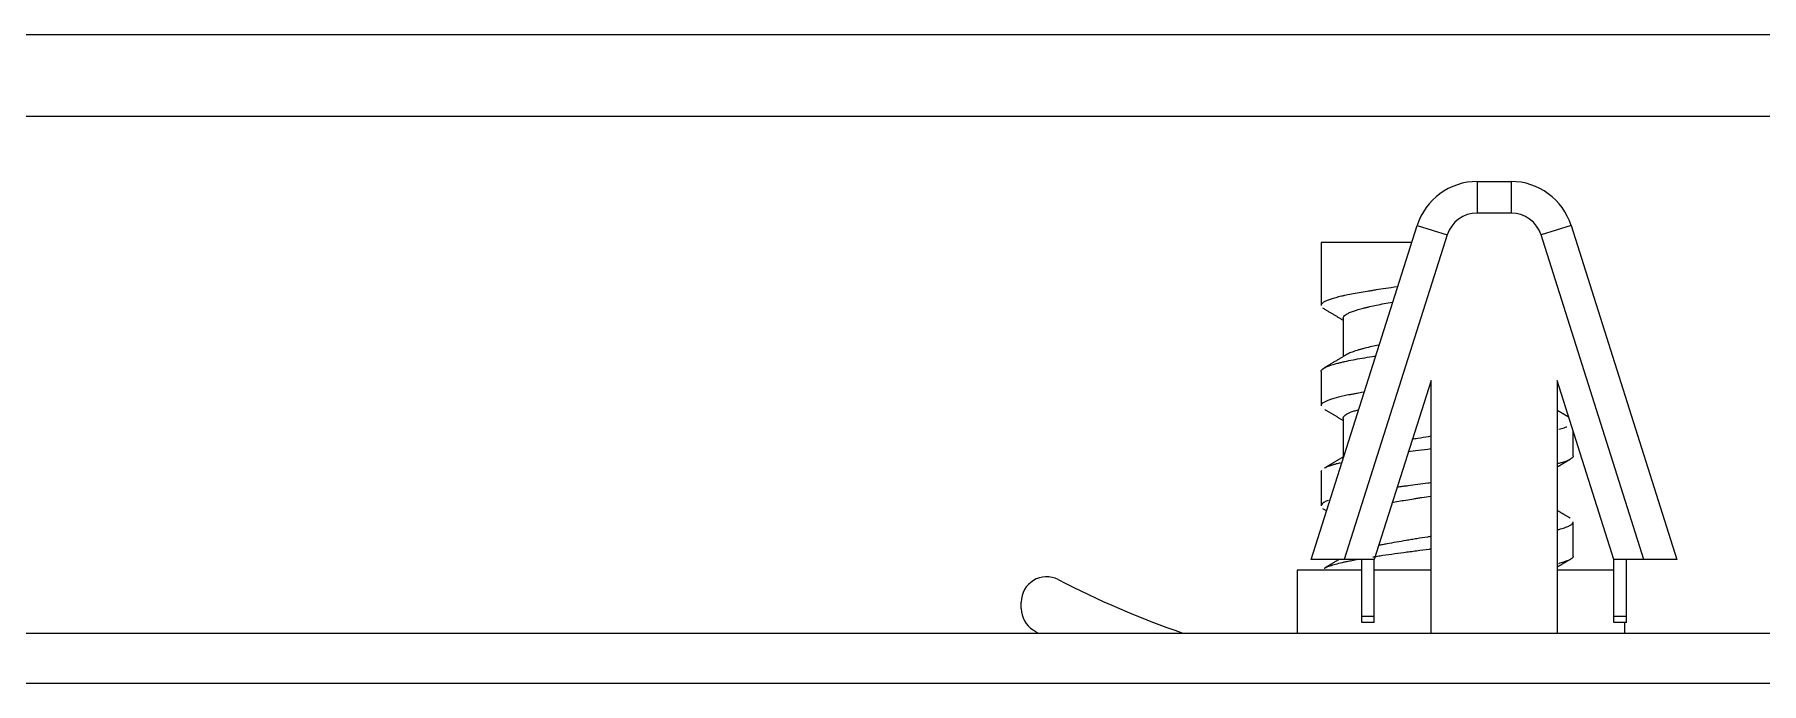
# Model space of a CAD drawing. Header units: millimetres. Extents: x 61566 to 667441, y 0 to 118800.
# Drawn here: x 434987.2 to 435014.6, y 53956.14 to 53966.44 of the extents above; entities that cross this region are included whole.
import ezdxf

# ---------------------------------------------------------------- set-up
doc = ezdxf.new("R2010")
doc.units = ezdxf.units.MM
doc.header["$LTSCALE"] = 200
doc.layers.add('LG-환기', color=2, linetype='Continuous')
doc.layers.add('환기유니트', color=6, linetype='Continuous')

# ---------------------------------------------------------------- blocks, each defined once
blk = doc.blocks.new('상업용 프리미엄 환기 250~500CMH')
at = {"layer": 'LG-환기', "color": 0, "linetype": 'Continuous', "lineweight": 18}
for p, q in [((763.4, 995.899), (943.4, 995.899)), ((942.6, 995.099), (764.2, 995.099)), ((848.425, 995.099), (848.425, 994.932)), ((849.5, 991.09), (849.5, 995.099)), ((851.5, 995.099), (851.5, 991.09)), ((853.625, 994.099), (853.625, 995.099)), ((857.812, 995.05), (857.733, 995.099)), ((848.4, 994.932), (848.4, 993.932)), ((848.4, 994.932), (848.6, 994.932)), ((848.6, 994.832), (848.4, 994.832)), ((848.6, 994.932), (848.6, 993.932)), ((852.4, 994.932), (852.6, 994.932)), ((852.4, 994.932), (852.4, 993.932)), ((852.6, 994.832), (852.4, 994.832)), ((852.6, 994.932), (852.6, 993.932)), ((858, 994.711), (858, 994.606)), ((849.279, 988.63), (847.6, 993.932)), ((847.6, 993.932), (848.6, 993.932)), ((848.124, 993.932), (849.756, 988.781)), ((848.6, 994.099), (849.5, 994.099)), ((848.6, 993.932), (849.5, 991.09)), ((849.244, 993.876), (849.244, 993.331)), ((851.244, 988.781), (852.876, 993.932)), ((851.5, 994.099), (852.4, 994.099)), ((851.5, 991.09), (852.4, 993.932)), ((853.4, 993.932), (851.721, 988.63)), ((852.4, 993.932), (853.4, 993.932)), ((852.6, 994.099), (853.625, 994.099)), ((853.221, 993.12), (853.155, 993.159)), ((853.244, 992.536), (853.244, 993.08)), ((853.244, 992.536), (853.235, 992.511)), ((849.244, 992.285), (849.244, 991.899)), ((852.894, 991.692), (852.894, 992.302)), ((853.244, 990.946), (853.244, 991.491)), ((852.894, 990.103), (852.894, 990.712)), ((853.244, 988.899), (853.244, 989.9)), ((849.279, 988.63), (849.756, 988.781)), ((851.721, 988.63), (851.244, 988.781)), ((851.806, 988.899), (853.244, 988.899)), ((850.232, 988.432), (850.768, 988.432)), ((850.232, 987.932), (850.232, 988.432)), ((850.768, 987.932), (850.768, 988.432)), ((850.768, 987.932), (850.232, 987.932)), ((775.489, 986.899), (1012.299, 986.899)), ((1012.299, 985.599), (775.489, 985.599))]:
    blk.add_line(p, q, dxfattribs=at)
for centre, radius, start, end in [((850.5, 980.87), 15.062, 62.6661, 70.8535), ((857.6, 994.711), 0.4, 0, 57.9946), ((857.6, 994.606), 0.4, 242.6661, 0), ((850.232, 988.932), 0.5, 197.5713, 270), ((850.768, 988.932), 0.5, 270, 342.4287), ((850.232, 988.932), 1, 197.5713, 270), ((850.768, 988.932), 1, 270, 342.4287)]:
    blk.add_arc(centre, radius, start, end, dxfattribs=at)
for points, knots in [([(849.244, 993.876), (849.244, 993.879), (849.244, 993.882), (849.246, 993.888), (849.248, 993.892), (849.252, 993.899), (849.255, 993.902), (849.27, 993.919), (849.291, 993.932), (849.336, 993.952), (849.352, 993.958), (849.381, 993.969), (849.391, 993.972), (849.412, 993.979), (849.423, 993.982), (849.449, 993.99), (849.463, 993.994), (849.479, 993.998)], [0, 0, 0, 0, 0.072625, 0.072625, 0.155131, 0.155131, 0.237637, 0.237637, 0.567663, 0.567663, 0.732676, 0.732676, 0.815182, 0.815182, 0.897688, 0.897688, 1, 1, 1, 1]), ([(852.424, 993.889), (852.415, 993.887), (852.405, 993.886), (852.366, 993.88), (852.337, 993.876), (852.248, 993.862), (852.126, 993.845), (851.998, 993.827), (851.899, 993.814), (851.866, 993.81), (851.815, 993.803), (851.798, 993.801), (851.765, 993.796), (851.68, 993.785), (851.587, 993.773), (851.511, 993.763), (851.503, 993.762)], [0, 0, 0, 0, 0.035207, 0.035207, 0.139985, 0.139985, 0.34954, 0.559095, 0.559095, 0.663872, 0.663872, 0.716261, 0.716261, 0.76865, 0.978205, 1, 1, 1, 1]), ([(853.195, 994.07), (853.191, 994.068), (853.187, 994.066), (853.178, 994.062), (853.174, 994.059), (853.15, 994.048), (853.105, 994.031), (853.017, 994.005), (852.945, 993.987), (852.896, 993.975), (852.886, 993.973), (852.866, 993.968), (852.835, 993.962), (852.802, 993.955), (852.749, 993.944), (852.717, 993.938), (852.683, 993.932)], [0, 0, 0, 0, 0.048136, 0.048136, 0.096288, 0.096288, 0.288894, 0.481501, 0.674108, 0.674108, 0.722259, 0.722259, 0.770411, 0.866714, 0.866714, 1, 1, 1, 1]), ([(851.503, 993.567), (851.521, 993.569), (851.596, 993.581), (851.671, 993.593), (851.755, 993.607), (851.783, 993.612), (851.838, 993.621), (851.866, 993.625), (851.947, 993.639), (852.052, 993.657), (852.151, 993.674), (852.223, 993.687), (852.246, 993.692), (852.29, 993.7), (852.311, 993.704), (852.331, 993.708)], [0, 0, 0, 0, 0.059267, 0.249237, 0.249237, 0.344222, 0.344222, 0.439207, 0.439207, 0.629176, 0.819146, 0.819146, 0.914131, 0.914131, 1, 1, 1, 1]), ([(849.498, 993.461), (849.496, 993.461), (849.495, 993.46), (849.476, 993.455), (849.46, 993.451), (849.414, 993.438), (849.36, 993.42), (849.319, 993.402), (849.294, 993.389), (849.286, 993.384), (849.273, 993.375), (849.267, 993.37), (849.253, 993.357), (849.247, 993.348), (849.244, 993.336), (849.244, 993.334), (849.244, 993.331)], [0, 0, 0, 0, 0.009908, 0.009908, 0.113046, 0.113046, 0.319323, 0.5256, 0.5256, 0.628739, 0.628739, 0.731877, 0.731877, 0.938154, 0.938154, 1, 1, 1, 1]), ([(853.129, 992.993), (853.141, 992.998), (853.152, 993.002), (853.177, 993.014), (853.19, 993.021), (853.213, 993.035), (853.221, 993.042), (853.239, 993.06), (853.244, 993.07), (853.244, 993.081)], [0, 0, 0, 0, 0.156761, 0.156761, 0.392845, 0.392845, 0.628929, 0.628929, 1, 1, 1, 1]), ([(852.121, 993.026), (852.051, 993.013), (851.978, 993.001), (851.861, 992.981), (851.818, 992.974), (851.754, 992.964), (851.732, 992.961), (851.689, 992.954), (851.667, 992.95), (851.598, 992.939), (851.551, 992.932), (851.503, 992.925)], [0, 0, 0, 0, 0.374697, 0.374697, 0.578779, 0.578779, 0.680819, 0.680819, 0.78286, 0.78286, 1, 1, 1, 1]), ([(851.504, 992.716), (851.521, 992.718), (851.537, 992.72), (851.659, 992.736), (851.764, 992.749), (851.892, 992.766), (851.918, 992.769), (851.968, 992.776), (852.002, 992.78), (852.036, 992.785), (852.045, 992.786)], [0, 0, 0, 0, 0.089344, 0.089344, 0.662079, 0.662079, 0.805262, 0.805262, 0.948446, 1, 1, 1, 1]), ([(849.244, 992.286), (849.244, 992.295), (849.248, 992.305), (849.263, 992.321), (849.271, 992.328), (849.287, 992.338), (849.293, 992.341), (849.305, 992.348), (849.312, 992.351), (849.349, 992.368), (849.386, 992.381), (849.448, 992.4), (849.466, 992.405), (849.485, 992.41)], [0, 0, 0, 0, 0.231399, 0.231399, 0.393417, 0.393417, 0.474426, 0.474426, 0.555435, 0.555435, 0.879471, 0.879471, 1, 1, 1, 1]), ([(851.867, 992.22), (851.812, 992.212), (851.692, 992.196), (851.568, 992.18), (851.501, 992.171)], [0, 0, 0, 0, 0.462063, 1, 1, 1, 1]), ([(853.188, 992.477), (853.179, 992.472), (853.152, 992.459), (853.116, 992.446), (853.083, 992.435), (853.076, 992.433), (853.061, 992.428), (853.054, 992.426), (853.031, 992.419), (853.015, 992.415), (852.978, 992.405), (852.958, 992.4), (852.936, 992.395)], [0, 0, 0, 0, 0.165393, 0.488391, 0.488391, 0.569141, 0.569141, 0.649891, 0.649891, 0.81139, 0.81139, 1, 1, 1, 1]), ([(851.5, 991.976), (851.514, 991.978), (851.527, 991.98), (851.598, 991.992), (851.687, 992.006), (851.773, 992.02), (851.804, 992.025)], [0, 0, 0, 0, 0.125553, 0.125553, 0.68609, 1, 1, 1, 1]), ([(849.475, 991.865), (849.459, 991.861), (849.414, 991.848), (849.375, 991.835), (849.351, 991.825), (849.35, 991.825), (849.348, 991.824)], [0, 0, 0, 0, 0.305471, 0.958224, 0.958224, 1, 1, 1, 1]), ([(852.894, 991.693), (852.894, 991.688), (852.893, 991.684), (852.891, 991.676), (852.889, 991.673), (852.885, 991.666), (852.882, 991.662), (852.867, 991.644), (852.847, 991.63), (852.794, 991.602), (852.761, 991.588), (852.71, 991.571), (852.699, 991.568), (852.679, 991.561), (852.67, 991.559), (852.661, 991.556)], [0, 0, 0, 0, 0.096632, 0.096632, 0.173084, 0.173084, 0.249536, 0.249536, 0.555345, 0.555345, 0.861154, 0.861154, 0.937606, 0.937606, 1, 1, 1, 1]), ([(852.577, 991.278), (852.61, 991.283), (852.643, 991.289), (852.693, 991.298), (852.712, 991.302), (852.748, 991.308), (852.766, 991.312), (852.818, 991.322), (852.85, 991.329), (852.943, 991.348), (852.997, 991.362), (853.055, 991.379), (853.067, 991.382), (853.088, 991.389), (853.099, 991.392), (853.128, 991.403), (853.145, 991.409), (853.191, 991.43), (853.214, 991.444), (853.234, 991.465), (853.239, 991.472), (853.243, 991.482), (853.244, 991.486), (853.244, 991.49), (853.244, 991.49), (853.244, 991.491)], [0, 0, 0, 0, 0.080583, 0.080583, 0.12855, 0.12855, 0.176517, 0.176517, 0.27245, 0.27245, 0.464317, 0.464317, 0.512284, 0.512284, 0.560251, 0.560251, 0.656184, 0.656184, 0.848051, 0.848051, 0.943985, 0.943985, 0.991952, 0.991952, 1, 1, 1, 1]), ([(853.244, 990.946), (853.244, 990.938), (853.238, 990.921), (853.217, 990.904), (853.196, 990.891), (853.188, 990.887), (853.171, 990.878), (853.161, 990.874), (853.129, 990.86), (853.08, 990.843), (853.017, 990.825), (852.965, 990.812), (852.938, 990.805), (852.909, 990.798), (852.89, 990.794), (852.879, 990.791), (852.828, 990.78), (852.784, 990.771), (852.692, 990.753), (852.643, 990.744), (852.539, 990.727), (852.485, 990.718), (852.414, 990.707), (852.4, 990.705), (852.383, 990.702), (852.382, 990.702), (852.38, 990.702)], [0, 0, 0, 0, 0.101923, 0.210334, 0.210334, 0.26454, 0.26454, 0.318745, 0.318745, 0.427156, 0.535568, 0.535568, 0.589773, 0.616876, 0.616876, 0.643979, 0.643979, 0.75239, 0.75239, 0.860801, 0.860801, 0.969212, 0.969212, 0.996315, 0.996315, 1, 1, 1, 1]), ([(852.334, 990.529), (852.37, 990.536), (852.405, 990.544), (852.479, 990.56), (852.517, 990.569), (852.57, 990.583), (852.588, 990.588), (852.621, 990.597), (852.637, 990.601), (852.683, 990.615), (852.739, 990.633), (852.783, 990.651), (852.812, 990.664), (852.825, 990.671), (852.837, 990.678), (852.842, 990.681), (852.844, 990.682), (852.845, 990.683)], [0, 0, 0, 0, 0.145778, 0.145778, 0.321836, 0.321836, 0.409865, 0.409865, 0.497893, 0.497893, 0.673951, 0.850009, 0.850009, 0.938037, 0.982052, 0.982052, 1, 1, 1, 1]), ([(852.894, 990.103), (852.894, 990.101), (852.894, 990.099), (852.893, 990.093), (852.892, 990.089), (852.886, 990.077), (852.874, 990.061), (852.852, 990.045), (852.833, 990.033), (852.825, 990.029), (852.81, 990.02), (852.801, 990.016), (852.756, 989.996), (852.711, 989.981), (852.631, 989.957), (852.603, 989.949), (852.556, 989.938), (852.54, 989.934), (852.507, 989.926), (852.49, 989.922), (852.403, 989.902), (852.328, 989.886), (852.204, 989.862), (852.161, 989.854), (852.114, 989.845), (852.11, 989.844), (852.106, 989.844)], [0, 0, 0, 0, 0.022728, 0.022728, 0.068917, 0.068917, 0.161296, 0.253674, 0.253674, 0.299863, 0.299863, 0.346053, 0.346053, 0.53081, 0.53081, 0.623188, 0.623188, 0.669377, 0.669377, 0.715567, 0.715567, 0.900324, 0.900324, 0.992702, 0.992702, 1, 1, 1, 1]), ([(852.038, 989.605), (852.101, 989.614), (852.161, 989.622), (852.271, 989.639), (852.321, 989.646), (852.394, 989.657), (852.418, 989.661), (852.465, 989.669), (852.489, 989.673), (852.557, 989.684), (852.601, 989.692), (852.685, 989.707), (852.725, 989.714), (852.801, 989.729), (852.837, 989.736), (852.888, 989.747), (852.905, 989.75), (852.937, 989.758), (852.953, 989.761), (853.028, 989.78), (853.078, 989.794), (853.139, 989.817), (853.157, 989.824), (853.18, 989.836), (853.188, 989.839), (853.201, 989.847), (853.207, 989.851), (853.233, 989.87), (853.244, 989.885), (853.244, 989.9), (853.244, 989.901), (853.244, 989.901)], [0, 0, 0, 0, 0.087691, 0.087691, 0.163416, 0.163416, 0.201279, 0.201279, 0.239141, 0.239141, 0.314866, 0.314866, 0.390591, 0.390591, 0.466316, 0.466316, 0.504179, 0.504179, 0.542041, 0.542041, 0.693491, 0.693491, 0.769216, 0.769216, 0.807078, 0.807078, 0.844941, 0.844941, 0.996391, 0.996391, 1, 1, 1, 1])]:
    blk.add_open_spline(points, degree=3, knots=knots, dxfattribs=at)
for points in [[(849.5, 994.051), (849.409, 993.997), (849.318, 993.943)], [(852.962, 993.932), (853.074, 993.999), (853.187, 994.066)], [(849.292, 993.276), (849.396, 993.214), (849.5, 993.153)], [(849.5, 992.464), (849.396, 992.402), (849.292, 992.34)], [(852.881, 992.294), (853.024, 992.38), (853.167, 992.464)], [(849.313, 991.674), (849.407, 991.618), (849.5, 991.563)], [(853.187, 991.55), (853.04, 991.637), (852.894, 991.724)], [(852.839, 990.679), (853.013, 990.783), (853.188, 990.886)], [(853.223, 989.938), (853.059, 990.035), (852.894, 990.133)]]:
    blk.add_open_spline(points, degree=2, dxfattribs=at)

msp = doc.modelspace()

# ---------------------------------------------------------------- block references
at = {"layer": '환기유니트', "rotation": 180}
msp.add_blockref('상업용 프리미엄 환기 250~500CMH', (435860.857, 54952.042), dxfattribs=at)

doc.saveas('drawing.dxf')
